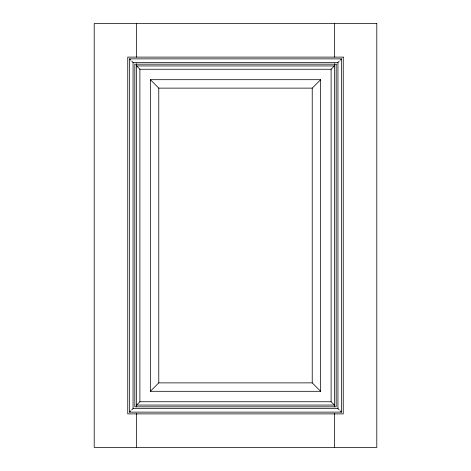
<?xml version="1.0" encoding="UTF-8"?>
<svg xmlns="http://www.w3.org/2000/svg" width="471" height="471" viewBox="0 0 471 471"><rect width="100%" height="100%" fill="white"/><g stroke="black" fill="none" stroke-linecap="round" stroke-linejoin="round"><path stroke-width="0.71" d="M320.657 391.307L312.226 382.876L312.226 88.124L320.657 79.693L150.343 79.693L150.343 391.307L320.657 391.307L320.657 79.693M333.921 404.571L331.101 401.751L331.101 69.249L333.921 66.429M339.25 409.9L337.942 408.592L337.942 62.407L339.25 61.1M340.168 60.182L341.475 58.875L129.525 58.875L129.525 412.125L341.475 412.125L341.475 58.875M129.525 412.125L130.832 410.818M131.75 409.9L133.058 408.592L133.058 62.407L131.75 61.1M137.079 404.571L139.899 401.751L139.899 69.249L137.079 66.429M150.343 391.307L158.774 382.876L158.774 88.124L150.343 79.693M133.058 62.407L337.942 62.407M136.59 65.94L334.41 65.94M139.899 69.249L331.101 69.249M158.774 88.124L312.226 88.124M158.774 382.876L312.226 382.876M139.899 401.751L331.101 401.751M136.59 405.06L334.41 405.06M133.058 408.592L337.942 408.592M129.525 58.875L130.832 60.182M340.168 410.818L341.475 412.125M334.41 23.55L334.41 57.109M334.41 63.72L334.41 406.832M334.41 413.414L334.41 447.45M136.59 23.55L136.59 57.109M136.59 63.72L136.59 406.832M136.59 413.414L136.59 447.45M376.8 23.55L94.2 23.55L94.2 447.45L376.8 447.45L376.8 23.55M343.241 57.109L127.759 57.109L127.759 413.891L343.241 413.891L343.241 57.109M336.176 64.174L134.824 64.174L134.824 406.826L336.176 406.826L336.176 64.174"/></g></svg>
